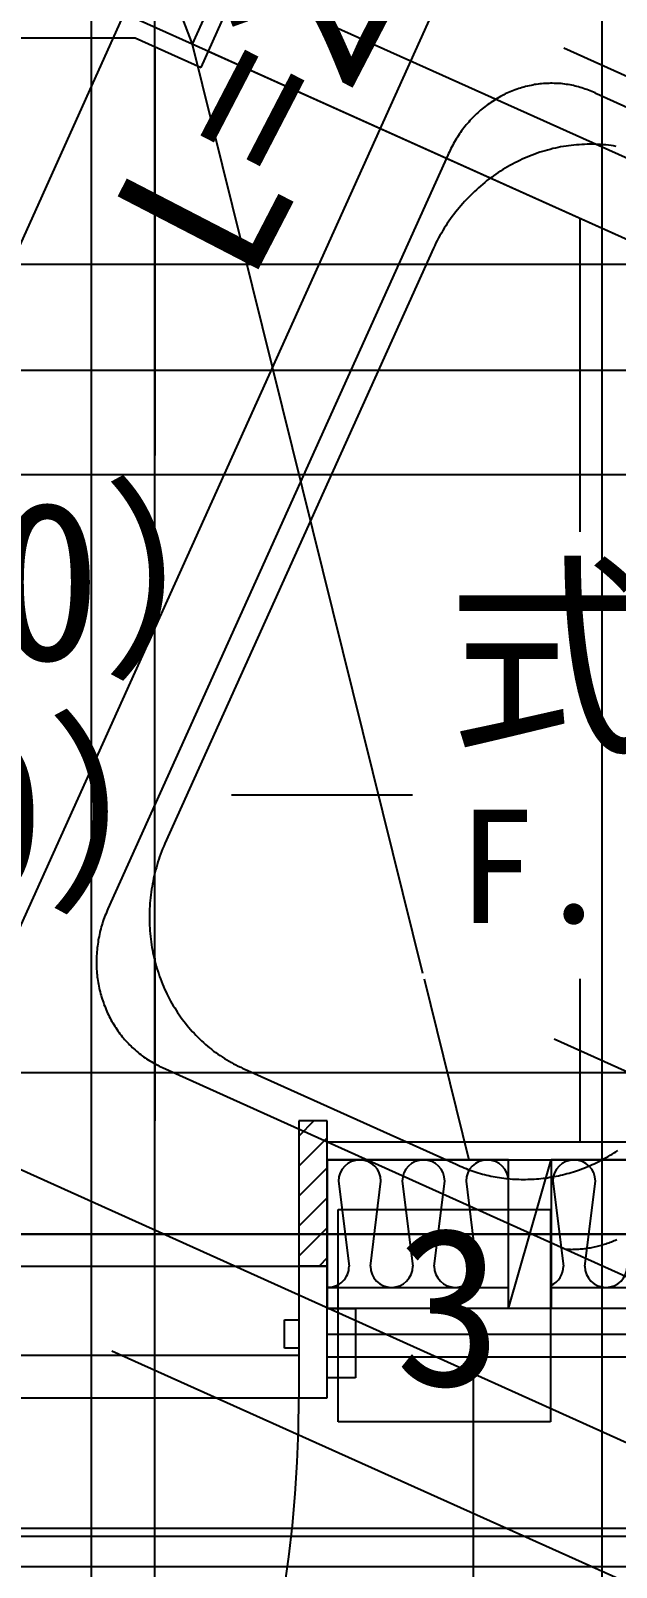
# Model space of a CAD drawing. Header units: metres. Extents: x 10861 to 26950, y 7268 to 22901.
# Drawn here: x 19232 to 19645, y 10590 to 11675 of the extents above; entities that cross this region are included whole.
import ezdxf

# ---------------------------------------------------------------- set-up
doc = ezdxf.new("R2010")
doc.units = ezdxf.units.M

msp = doc.modelspace()

# ---------------------------------------------------------------- linework, layer by layer
at = {"layer": 'COL_1F'}
for p, q in [((19292.7, 11804.4), (19345.4, 11665.6)), ((19388.5, 11761.3), (19345.4, 11665.6)), ((19345.4, 11665.6), (19249.6, 11708.7))]:
    msp.add_line(p, q, dxfattribs=at)
at = {"layer": 'GLID'}
for p, q in [((19274.3, 9325), (19274.3, 22205)), ((19274.3, 9325), (19274.3, 22205)), ((19274.3, 9325), (19274.3, 22205)), ((19319.1, 10010), (19319.1, 22205)), ((19319.1, 10010), (19319.1, 22205)), ((19319.1, 10010), (19319.1, 22205)), ((19634.7, 9325), (19634.7, 22205)), ((19634.7, 9325), (19634.7, 22205)), ((19634.7, 9325), (19634.7, 22205)), ((18814.3, 10613.2), (21206.1, 15928.4)), ((18814.3, 10613.2), (21206.1, 15928.4)), ((18814.3, 10613.2), (21206.1, 15928.4)), ((13514.7, 11510), (24358.1, 11510)), ((13514.7, 11510), (24358.1, 11510)), ((13514.7, 11510), (24358.1, 11510)), ((13514.7, 11361.6), (24358.1, 11361.6)), ((13514.7, 11361.6), (24358.1, 11361.6)), ((13514.7, 11361.6), (24358.1, 11361.6)), ((13514.7, 10939.3), (24358.1, 10939.3)), ((13514.7, 10939.3), (24358.1, 10939.3)), ((13514.7, 10939.3), (24358.1, 10939.3)), ((13514.7, 10825), (24358.1, 10825)), ((13514.7, 10825), (24358.1, 10825)), ((13514.7, 10825), (24358.1, 10825))]:
    msp.add_line(p, q, dxfattribs=at)
at = {"layer": 'WALL_BRACED_2F'}
for p, q in [((19448.4, 10692.5), (19448.4, 10842.5)), ((19448.4, 10842.5), (19598.4, 10842.5)), ((19598.4, 10842.5), (19598.4, 10692.5)), ((19598.4, 10692.5), (19448.4, 10692.5)), ((18364.3, 10617.5), (19274.3, 10617.5)), ((19274.3, 10617.5), (19772.5, 10617.5)), ((19274.3, 10617.5), (19772.5, 10617.5))]:
    msp.add_line(p, q, dxfattribs=at)
at = {"layer": 'WALL_NORMAL_1F'}
for p, q in [((19351.7, 11649.1), (19378.3, 11708.3)), ((17881.2, 11670), (19305.1, 11670)), ((19305.1, 11670), (19351.7, 11649.1)), ((19865.4, 10890), (19440.7, 10890)), ((19440.7, 10877.5), (19440.7, 10772.5)), ((19440.7, 10877.5), (19855, 10877.5)), ((19568.7, 10772.5), (19568.7, 10877.5)), ((19568.7, 10877.5), (19598.7, 10877.5)), ((19568.7, 10772.5), (19598.7, 10877.5)), ((19598.7, 10877.5), (19598.7, 10772.5)), ((19855, 10772.5), (19440.7, 10772.5)), ((19598.7, 10772.5), (19568.7, 10772.5)), ((19440.7, 10754.5), (19953, 10754.5)), ((19440.7, 10738.5), (19963.4, 10738.5)), ((19716.5, 10611.5), (18418.4, 10611.5))]:
    msp.add_line(p, q, dxfattribs=at)
at = {"layer": 'WALL_NORMAL_2F'}
msp.add_line((19730.4, 10590), (18405, 10590), dxfattribs=at)
at = {"layer": 'カタログ部品(厨房設備)_2F'}
for p, q in [((20084.4, 12951), (19159.6, 10899.9)), ((19573.5, 11633.3), (19572.3, 11632.8)), ((19574.7, 11633.7), (19573.5, 11633.3)), ((19575.9, 11634.1), (19574.7, 11633.7)), ((19577.2, 11634.5), (19575.9, 11634.1)), ((19578.4, 11634.9), (19577.2, 11634.5)), ((19579.6, 11635.2), (19578.4, 11634.9)), ((19580.8, 11635.5), (19579.6, 11635.2)), ((19582.1, 11635.9), (19580.8, 11635.5)), ((19583.3, 11636.1), (19582.1, 11635.9)), ((19584.6, 11636.4), (19583.3, 11636.1)), ((19585.8, 11636.6), (19584.6, 11636.4)), ((19587.1, 11636.9), (19585.8, 11636.6)), ((19588.3, 11637.1), (19587.1, 11636.9)), ((19589.6, 11637.2), (19588.3, 11637.1)), ((19590.8, 11637.4), (19589.6, 11637.2)), ((19592.1, 11637.5), (19590.8, 11637.4)), ((19593.3, 11637.6), (19592.1, 11637.5)), ((19594.6, 11637.7), (19593.3, 11637.6)), ((19595.9, 11637.8), (19594.6, 11637.7)), ((19597.1, 11637.8), (19595.9, 11637.8)), ((19598.4, 11637.9), (19597.1, 11637.8)), ((19599.6, 11637.9), (19598.4, 11637.9)), ((19600.9, 11637.8), (19599.6, 11637.9)), ((19602.1, 11637.8), (19600.9, 11637.8)), ((19603.4, 11637.7), (19602.1, 11637.8)), ((19604.6, 11637.7), (19603.4, 11637.7)), ((19605.9, 11637.6), (19604.6, 11637.7)), ((19607.1, 11637.4), (19605.9, 11637.6)), ((19608.4, 11637.3), (19607.1, 11637.4)), ((19609.6, 11637.1), (19608.4, 11637.3)), ((19610.8, 11636.9), (19609.6, 11637.1)), ((19612.1, 11636.7), (19610.8, 11636.9)), ((19613.3, 11636.5), (19612.1, 11636.7)), ((19614.5, 11636.2), (19613.3, 11636.5)), ((19615.7, 11635.9), (19614.5, 11636.2)), ((19616.9, 11635.6), (19615.7, 11635.9)), ((19618.1, 11635.3), (19616.9, 11635.6)), ((19619.3, 11635), (19618.1, 11635.3)), ((19620.5, 11634.6), (19619.3, 11635)), ((19621.7, 11634.2), (19620.5, 11634.6)), ((19622.9, 11633.8), (19621.7, 11634.2)), ((19624, 11633.4), (19622.9, 11633.8)), ((19625.2, 11632.9), (19624, 11633.4)), ((19554.2, 11622.9), (19553.1, 11622.1)), ((19555.2, 11623.7), (19554.2, 11622.9)), ((19556.3, 11624.4), (19555.2, 11623.7)), ((19557.4, 11625.1), (19556.3, 11624.4)), ((19558.5, 11625.8), (19557.4, 11625.1)), ((19559.6, 11626.5), (19558.5, 11625.8)), ((19560.7, 11627.2), (19559.6, 11626.5)), ((19561.8, 11627.9), (19560.7, 11627.2)), ((19563, 11628.5), (19561.8, 11627.9)), ((19564.1, 11629.1), (19563, 11628.5)), ((19565.3, 11629.7), (19564.1, 11629.1)), ((19566.4, 11630.3), (19565.3, 11629.7)), ((19567.6, 11630.8), (19566.4, 11630.3)), ((19568.8, 11631.3), (19567.6, 11630.8)), ((19569.9, 11631.9), (19568.8, 11631.3)), ((19571.1, 11632.3), (19569.9, 11631.9)), ((19572.3, 11632.8), (19571.1, 11632.3)), ((19626.3, 11632.5), (19625.2, 11632.9)), ((19627.5, 11632), (19626.3, 11632.5)), ((19628.6, 11631.5), (19627.5, 11632)), ((19629.8, 11631), (19628.6, 11631.5)), ((19630.9, 11630.4), (19629.8, 11631)), ((19970.4, 11477.3), (19630.9, 11630.4)), ((19541.5, 11611.5), (19540.6, 11610.5)), ((19542.4, 11612.5), (19541.5, 11611.5)), ((19543.3, 11613.4), (19542.4, 11612.5)), ((19544.2, 11614.4), (19543.3, 11613.4)), ((19545.1, 11615.3), (19544.2, 11614.4)), ((19546.1, 11616.2), (19545.1, 11615.3)), ((19547.1, 11617.1), (19546.1, 11616.2)), ((19548, 11618), (19547.1, 11617.1)), ((19549, 11618.9), (19548, 11618)), ((19550, 11619.7), (19549, 11618.9)), ((19551, 11620.5), (19550, 11619.7)), ((19552.1, 11621.3), (19551, 11620.5)), ((19553.1, 11622.1), (19552.1, 11621.3)), ((19533.4, 11601), (19532.6, 11599.9)), ((19534.1, 11602.1), (19533.4, 11601)), ((19534.9, 11603.2), (19534.1, 11602.1)), ((19535.6, 11604.3), (19534.9, 11603.2)), ((19536.4, 11605.4), (19535.6, 11604.3)), ((19537.2, 11606.4), (19536.4, 11605.4)), ((19538, 11607.5), (19537.2, 11606.4)), ((19538.9, 11608.5), (19538, 11607.5)), ((19539.7, 11609.5), (19538.9, 11608.5)), ((19540.6, 11610.5), (19539.7, 11609.5)), ((19527.5, 11590.6), (19527, 11589.4)), ((19528.1, 11591.8), (19527.5, 11590.6)), ((19528.7, 11593), (19528.1, 11591.8)), ((19529.3, 11594.2), (19528.7, 11593)), ((19529.9, 11595.3), (19529.3, 11594.2)), ((19530.6, 11596.5), (19529.9, 11595.3)), ((19531.3, 11597.7), (19530.6, 11596.5)), ((19531.9, 11598.8), (19531.3, 11597.7)), ((19532.6, 11599.9), (19531.9, 11598.8)), ((19594.5, 11590.2), (19592.6, 11589.6)), ((19596.3, 11590.7), (19594.5, 11590.2)), ((19598.1, 11591.2), (19596.3, 11590.7)), ((19600, 11591.7), (19598.1, 11591.2)), ((19601.8, 11592.1), (19600, 11591.7)), ((19603.7, 11592.5), (19601.8, 11592.1)), ((19605.5, 11592.9), (19603.7, 11592.5)), ((19607.4, 11593.2), (19605.5, 11592.9)), ((19609.3, 11593.5), (19607.4, 11593.2)), ((19611.1, 11593.8), (19609.3, 11593.5)), ((19613, 11594), (19611.1, 11593.8)), ((19614.9, 11594.2), (19613, 11594)), ((19616.8, 11594.4), (19614.9, 11594.2)), ((19618.6, 11594.5), (19616.8, 11594.4)), ((19620.5, 11594.7), (19618.6, 11594.5)), ((19622.4, 11594.7), (19620.5, 11594.7)), ((19624.3, 11594.8), (19622.4, 11594.7)), ((19626.1, 11594.8), (19624.3, 11594.8)), ((19628, 11594.8), (19626.1, 11594.8)), ((19629.9, 11594.8), (19628, 11594.8)), ((19631.8, 11594.7), (19629.9, 11594.8)), ((19633.6, 11594.6), (19631.8, 11594.7)), ((19635.5, 11594.5), (19633.6, 11594.6)), ((19637.3, 11594.3), (19635.5, 11594.5)), ((19639.2, 11594.1), (19637.3, 11594.3)), ((19641.1, 11593.9), (19639.2, 11594.1)), ((19642.9, 11593.6), (19641.1, 11593.9)), ((19644.7, 11593.3), (19642.9, 11593.6)), ((19525.9, 11587), (19286, 11054.9)), ((19526.4, 11588.2), (19525.9, 11587)), ((19527, 11589.4), (19526.4, 11588.2)), ((19569.7, 11579.8), (19568, 11578.9)), ((19571.4, 11580.7), (19569.7, 11579.8)), ((19573.1, 11581.6), (19571.4, 11580.7)), ((19574.8, 11582.5), (19573.1, 11581.6)), ((19576.6, 11583.4), (19574.8, 11582.5)), ((19578.3, 11584.2), (19576.6, 11583.4)), ((19580.1, 11585), (19578.3, 11584.2)), ((19581.8, 11585.7), (19580.1, 11585)), ((19583.6, 11586.5), (19581.8, 11585.7)), ((19585.4, 11587.1), (19583.6, 11586.5)), ((19587.2, 11587.8), (19585.4, 11587.1)), ((19589, 11588.5), (19587.2, 11587.8)), ((19590.8, 11589.1), (19589, 11588.5)), ((19592.6, 11589.6), (19590.8, 11589.1)), ((19553.5, 11569.1), (19552, 11567.8)), ((19555.1, 11570.3), (19553.5, 11569.1)), ((19556.6, 11571.4), (19555.1, 11570.3)), ((19558.2, 11572.6), (19556.6, 11571.4)), ((19559.8, 11573.7), (19558.2, 11572.6)), ((19561.4, 11574.8), (19559.8, 11573.7)), ((19563, 11575.8), (19561.4, 11574.8)), ((19564.7, 11576.9), (19563, 11575.8)), ((19566.3, 11577.9), (19564.7, 11576.9)), ((19568, 11578.9), (19566.3, 11577.9)), ((19540.4, 11557.3), (19539, 11555.8)), ((19541.8, 11558.7), (19540.4, 11557.3)), ((19543.2, 11560), (19541.8, 11558.7)), ((19544.6, 11561.4), (19543.2, 11560)), ((19546, 11562.7), (19544.6, 11561.4)), ((19547.5, 11564.1), (19546, 11562.7)), ((19549, 11565.3), (19547.5, 11564.1)), ((19550.5, 11566.6), (19549, 11565.3)), ((19552, 11567.8), (19550.5, 11566.6)), ((19531.3, 11546.8), (19530.1, 11545.3)), ((19532.6, 11548.4), (19531.3, 11546.8)), ((19533.8, 11549.9), (19532.6, 11548.4)), ((19535.1, 11551.4), (19533.8, 11549.9)), ((19536.4, 11552.9), (19535.1, 11551.4)), ((19537.7, 11554.4), (19536.4, 11552.9)), ((19539, 11555.8), (19537.7, 11554.4)), ((19523.4, 11535.5), (19522.3, 11533.8)), ((19524.4, 11537.2), (19523.4, 11535.5)), ((19525.5, 11538.8), (19524.4, 11537.2)), ((19526.6, 11540.5), (19525.5, 11538.8)), ((19527.8, 11542.1), (19526.6, 11540.5)), ((19528.9, 11543.7), (19527.8, 11542.1)), ((19530.1, 11545.3), (19528.9, 11543.7)), ((19517.5, 11525.1), (19516.7, 11523.3)), ((19518.4, 11526.9), (19517.5, 11525.1)), ((19519.4, 11528.6), (19518.4, 11526.9)), ((19520.3, 11530.4), (19519.4, 11528.6)), ((19521.3, 11532.1), (19520.3, 11530.4)), ((19522.3, 11533.8), (19521.3, 11532.1)), ((19515.8, 11521.5), (19326.1, 11100.9)), ((19516.7, 11523.3), (19515.8, 11521.5)), ((19322.5, 11091.6), (19321.9, 11089.8)), ((19323.2, 11093.5), (19322.5, 11091.6)), ((19323.9, 11095.4), (19323.2, 11093.5)), ((19324.6, 11097.2), (19323.9, 11095.4)), ((19325.4, 11099.1), (19324.6, 11097.2)), ((19326.1, 11100.9), (19325.4, 11099.1)), ((19319.1, 11080.2), (19318.7, 11078.3)), ((19319.6, 11082.1), (19319.1, 11080.2)), ((19320.2, 11084.1), (19319.6, 11082.1)), ((19320.7, 11086), (19320.2, 11084.1)), ((19321.3, 11087.9), (19320.7, 11086)), ((19321.9, 11089.8), (19321.3, 11087.9)), ((19317.1, 11070.5), (19316.8, 11068.6)), ((19317.5, 11072.5), (19317.1, 11070.5)), ((19317.8, 11074.4), (19317.5, 11072.5)), ((19318.2, 11076.4), (19317.8, 11074.4)), ((19318.7, 11078.3), (19318.2, 11076.4)), ((19315.6, 11058.8), (19315.5, 11056.8)), ((19315.8, 11060.8), (19315.6, 11058.8)), ((19316, 11062.7), (19315.8, 11060.8)), ((19316.2, 11064.7), (19316, 11062.7)), ((19316.5, 11066.6), (19316.2, 11064.7)), ((19316.8, 11068.6), (19316.5, 11066.6)), ((19282.9, 11047.2), (19282.5, 11045.9)), ((19283.4, 11048.5), (19282.9, 11047.2)), ((19283.9, 11049.8), (19283.4, 11048.5)), ((19284.4, 11051.1), (19283.9, 11049.8)), ((19284.9, 11052.3), (19284.4, 11051.1)), ((19285.4, 11053.6), (19284.9, 11052.3)), ((19286, 11054.9), (19285.4, 11053.6)), ((19315.4, 11054.9), (19315.3, 11052.9)), ((19315.3, 11052.9), (19315.3, 11050.9)), ((19315.3, 11050.9), (19315.3, 11049)), ((19315.3, 11049), (19315.3, 11047)), ((19315.5, 11056.8), (19315.4, 11054.9)), ((19280, 11036.6), (19279.7, 11035.3)), ((19280.3, 11038), (19280, 11036.6)), ((19280.6, 11039.3), (19280.3, 11038)), ((19280.9, 11040.6), (19280.6, 11039.3)), ((19281.3, 11042), (19280.9, 11040.6)), ((19281.7, 11043.3), (19281.3, 11042)), ((19282.1, 11044.6), (19281.7, 11043.3)), ((19282.5, 11045.9), (19282.1, 11044.6)), ((19315.3, 11047), (19315.3, 11045.1)), ((19315.3, 11045.1), (19315.4, 11043.1)), ((19315.4, 11043.1), (19315.5, 11041.1)), ((19315.5, 11041.1), (19315.6, 11039.2)), ((19315.6, 11039.2), (19315.8, 11037.3)), ((19315.8, 11037.3), (19316, 11035.3)), ((19278.3, 11025.8), (19278.2, 11024.4)), ((19278.4, 11027.2), (19278.3, 11025.8)), ((19278.6, 11028.5), (19278.4, 11027.2)), ((19278.8, 11029.9), (19278.6, 11028.5)), ((19279, 11031.2), (19278.8, 11029.9)), ((19279.2, 11032.6), (19279, 11031.2)), ((19279.4, 11033.9), (19279.2, 11032.6)), ((19279.7, 11035.3), (19279.4, 11033.9)), ((19316, 11035.3), (19316.2, 11033.4)), ((19316.2, 11033.4), (19316.4, 11031.4)), ((19316.4, 11031.4), (19316.7, 11029.5)), ((19316.7, 11029.5), (19317, 11027.6)), ((19317, 11027.6), (19317.4, 11025.7)), ((19317.4, 11025.7), (19317.7, 11023.8)), ((19278, 11021.7), (19277.9, 11020.4)), ((19277.9, 11020.4), (19277.9, 11019)), ((19277.9, 11019), (19277.9, 11017.6)), ((19277.9, 11017.6), (19277.9, 11016.3)), ((19277.9, 11016.3), (19277.9, 11014.9)), ((19277.9, 11014.9), (19278, 11013.6)), ((19278.1, 11023.1), (19278, 11021.7)), ((19278.2, 11024.4), (19278.1, 11023.1)), ((19317.7, 11023.8), (19318.1, 11021.9)), ((19318.1, 11021.9), (19318.6, 11020)), ((19318.6, 11020), (19319, 11018.1)), ((19319, 11018.1), (19319.5, 11016.3)), ((19319.5, 11016.3), (19320, 11014.4)), ((19278, 11013.6), (19278, 11012.2)), ((19278, 11012.2), (19278.1, 11010.9)), ((19278.1, 11010.9), (19278.2, 11009.5)), ((19278.2, 11009.5), (19278.4, 11008.2)), ((19278.4, 11008.2), (19278.5, 11006.8)), ((19278.5, 11006.8), (19278.7, 11005.5)), ((19278.7, 11005.5), (19278.9, 11004.1)), ((19278.9, 11004.1), (19279.1, 11002.8)), ((19320, 11014.4), (19320.6, 11012.6)), ((19320.6, 11012.6), (19321.2, 11010.7)), ((19321.2, 11010.7), (19321.8, 11008.9)), ((19321.8, 11008.9), (19322.4, 11007.1)), ((19322.4, 11007.1), (19323, 11005.3)), ((19323, 11005.3), (19323.7, 11003.5)), ((19279.1, 11002.8), (19279.3, 11001.5)), ((19279.3, 11001.5), (19279.6, 11000.2)), ((19279.6, 11000.2), (19279.9, 10998.9)), ((19279.9, 10998.9), (19280.1, 10997.5)), ((19280.1, 10997.5), (19280.5, 10996.2)), ((19280.5, 10996.2), (19280.8, 10994.9)), ((19280.8, 10994.9), (19281.1, 10993.7)), ((19281.1, 10993.7), (19281.5, 10992.4)), ((19323.7, 11003.5), (19324.4, 11001.7)), ((19324.4, 11001.7), (19325.2, 10999.9)), ((19325.2, 10999.9), (19326, 10998.2)), ((19326, 10998.2), (19326.8, 10996.5)), ((19326.8, 10996.5), (19327.6, 10994.8)), ((19327.6, 10994.8), (19328.4, 10993)), ((19328.4, 10993), (19329.3, 10991.4)), ((19281.5, 10992.4), (19281.9, 10991.1)), ((19281.9, 10991.1), (19282.3, 10989.8)), ((19282.3, 10989.8), (19282.8, 10988.6)), ((19282.8, 10988.6), (19283.2, 10987.3)), ((19283.2, 10987.3), (19283.7, 10986.1)), ((19283.7, 10986.1), (19284.2, 10984.8)), ((19284.2, 10984.8), (19284.7, 10983.6)), ((19284.7, 10983.6), (19285.2, 10982.4)), ((19285.2, 10982.4), (19285.8, 10981.2)), ((19329.3, 10991.4), (19330.2, 10989.7)), ((19330.2, 10989.7), (19331.2, 10988)), ((19331.2, 10988), (19332.1, 10986.4)), ((19332.1, 10986.4), (19333.1, 10984.8)), ((19333.1, 10984.8), (19334.1, 10983.2)), ((19334.1, 10983.2), (19335.1, 10981.6)), ((19285.8, 10981.2), (19286.3, 10980)), ((19286.3, 10980), (19286.9, 10978.8)), ((19286.9, 10978.8), (19287.5, 10977.7)), ((19287.5, 10977.7), (19288.1, 10976.5)), ((19288.1, 10976.5), (19288.8, 10975.3)), ((19288.8, 10975.3), (19289.4, 10974.2)), ((19289.4, 10974.2), (19290.1, 10973.1)), ((19290.1, 10973.1), (19290.8, 10972)), ((19290.8, 10972), (19291.5, 10970.9)), ((19335.1, 10981.6), (19336.2, 10980)), ((19336.2, 10980), (19337.3, 10978.5)), ((19337.3, 10978.5), (19338.4, 10977)), ((19338.4, 10977), (19339.5, 10975.5)), ((19339.5, 10975.5), (19340.7, 10974)), ((19340.7, 10974), (19341.8, 10972.5)), ((19341.8, 10972.5), (19343, 10971.1)), ((19291.5, 10970.9), (19292.2, 10969.8)), ((19292.2, 10969.8), (19293, 10968.7)), ((19293, 10968.7), (19293.8, 10967.6)), ((19293.8, 10967.6), (19294.5, 10966.6)), ((19294.5, 10966.6), (19295.3, 10965.6)), ((19295.3, 10965.6), (19296.1, 10964.5)), ((19296.1, 10964.5), (19297, 10963.5)), ((19297, 10963.5), (19297.8, 10962.6)), ((19297.8, 10962.6), (19298.7, 10961.6)), ((19298.7, 10961.6), (19299.5, 10960.6)), ((19299.5, 10960.6), (19300.4, 10959.7)), ((19343, 10971.1), (19344.3, 10969.7)), ((19344.3, 10969.7), (19345.5, 10968.3)), ((19345.5, 10968.3), (19346.8, 10966.9)), ((19346.8, 10966.9), (19348.1, 10965.5)), ((19348.1, 10965.5), (19349.4, 10964.2)), ((19349.4, 10964.2), (19350.7, 10962.9)), ((19350.7, 10962.9), (19352.1, 10961.6)), ((19352.1, 10961.6), (19353.5, 10960.4)), ((19353.5, 10960.4), (19354.9, 10959.1)), ((19300.4, 10959.7), (19301.3, 10958.7)), ((19301.3, 10958.7), (19302.3, 10957.8)), ((19302.3, 10957.8), (19303.2, 10956.9)), ((19303.2, 10956.9), (19304.1, 10956.1)), ((19304.1, 10956.1), (19305.1, 10955.2)), ((19305.1, 10955.2), (19306.1, 10954.4)), ((19306.1, 10954.4), (19307.1, 10953.5)), ((19307.1, 10953.5), (19308.1, 10952.7)), ((19308.1, 10952.7), (19309.1, 10951.9)), ((19309.1, 10951.9), (19310.1, 10951.1)), ((19310.1, 10951.1), (19311.2, 10950.4)), ((19311.2, 10950.4), (19312.2, 10949.6)), ((19312.2, 10949.6), (19313.3, 10948.9)), ((19354.9, 10959.1), (19356.3, 10957.9)), ((19356.3, 10957.9), (19357.7, 10956.7)), ((19357.7, 10956.7), (19359.2, 10955.6)), ((19359.2, 10955.6), (19360.6, 10954.4)), ((19360.6, 10954.4), (19362.1, 10953.3)), ((19362.1, 10953.3), (19363.6, 10952.2)), ((19363.6, 10952.2), (19365.2, 10951.2)), ((19365.2, 10951.2), (19366.7, 10950.2)), ((19366.7, 10950.2), (19368.3, 10949.2)), ((19313.3, 10948.9), (19314.4, 10948.2)), ((19314.4, 10948.2), (19315.5, 10947.5)), ((19315.5, 10947.5), (19316.6, 10946.9)), ((19316.6, 10946.9), (19317.7, 10946.2)), ((19317.7, 10946.2), (19318.8, 10945.6)), ((19318.8, 10945.6), (19319.9, 10945)), ((19319.9, 10945), (19321.1, 10944.4)), ((19321.1, 10944.4), (19322.2, 10943.8)), ((19322.2, 10943.8), (19323.4, 10943.3)), ((19323.4, 10943.3), (19324.5, 10942.8)), ((19324.5, 10942.8), (19658, 10792.4)), ((19368.3, 10949.2), (19369.9, 10948.2)), ((19369.9, 10948.2), (19371.5, 10947.2)), ((19371.5, 10947.2), (19373.1, 10946.3)), ((19373.1, 10946.3), (19374.7, 10945.4)), ((19374.7, 10945.4), (19376.3, 10944.6)), ((19376.3, 10944.6), (19378, 10943.7)), ((19378, 10943.7), (19379.7, 10942.9)), ((19379.7, 10942.9), (19381.3, 10942.1)), ((19381.3, 10942.1), (19383, 10941.4)), ((19383, 10941.4), (19384.7, 10940.7)), ((19384.7, 10940.7), (19531.7, 10874.4)), ((19159.6, 10899.9), (19752.2, 10632.7)), ((19531.7, 10874.4), (19533.1, 10873.8)), ((19533.1, 10873.8), (19534.5, 10873.1)), ((19624.8, 10872.9), (19626.3, 10873.5)), ((19626.3, 10873.5), (19627.7, 10874.2)), ((19627.7, 10874.2), (19629.2, 10874.8)), ((19629.2, 10874.8), (19630.6, 10875.5)), ((19630.6, 10875.5), (19632, 10876.2)), ((19632, 10876.2), (19633.5, 10876.9)), ((19633.5, 10876.9), (19634.9, 10877.7)), ((19634.9, 10877.7), (19636.3, 10878.4)), ((19636.3, 10878.4), (19637.7, 10879.2)), ((19637.7, 10879.2), (19639.1, 10880)), ((19639.1, 10880), (19640.5, 10880.8)), ((19640.5, 10880.8), (19641.8, 10881.6)), ((19641.8, 10881.6), (19643.2, 10882.4)), ((19643.2, 10882.4), (19644.5, 10883.3)), ((19644.5, 10883.3), (19645.9, 10884.2)), ((19534.5, 10873.1), (19535.9, 10872.5)), ((19535.9, 10872.5), (19537.3, 10871.9)), ((19537.3, 10871.9), (19538.7, 10871.4)), ((19538.7, 10871.4), (19540.1, 10870.8)), ((19540.1, 10870.8), (19541.6, 10870.3)), ((19541.6, 10870.3), (19543, 10869.8)), ((19543, 10869.8), (19544.5, 10869.3)), ((19544.5, 10869.3), (19545.9, 10868.8)), ((19545.9, 10868.8), (19547.4, 10868.4)), ((19547.4, 10868.4), (19548.9, 10868)), ((19548.9, 10868), (19550.3, 10867.5)), ((19550.3, 10867.5), (19551.8, 10867.2)), ((19551.8, 10867.2), (19553.3, 10866.8)), ((19553.3, 10866.8), (19554.8, 10866.4)), ((19554.8, 10866.4), (19556.3, 10866.1)), ((19556.3, 10866.1), (19557.8, 10865.8)), ((19557.8, 10865.8), (19559.3, 10865.5)), ((19559.3, 10865.5), (19560.8, 10865.3)), ((19560.8, 10865.3), (19562.3, 10865)), ((19562.3, 10865), (19563.8, 10864.8)), ((19563.8, 10864.8), (19565.4, 10864.6)), ((19565.4, 10864.6), (19566.9, 10864.4)), ((19566.9, 10864.4), (19568.4, 10864.3)), ((19568.4, 10864.3), (19569.9, 10864.1)), ((19569.9, 10864.1), (19571.5, 10864)), ((19571.5, 10864), (19573, 10863.9)), ((19573, 10863.9), (19574.6, 10863.8)), ((19574.6, 10863.8), (19576.1, 10863.8)), ((19576.1, 10863.8), (19577.6, 10863.7)), ((19577.6, 10863.7), (19579.2, 10863.7)), ((19579.2, 10863.7), (19580.7, 10863.7)), ((19580.7, 10863.7), (19582.3, 10863.8)), ((19582.3, 10863.8), (19583.8, 10863.8)), ((19583.8, 10863.8), (19585.4, 10863.9)), ((19585.4, 10863.9), (19586.9, 10864)), ((19586.9, 10864), (19588.5, 10864.1)), ((19588.5, 10864.1), (19590, 10864.2)), ((19590, 10864.2), (19591.5, 10864.4)), ((19591.5, 10864.4), (19593.1, 10864.5)), ((19593.1, 10864.5), (19594.6, 10864.7)), ((19594.6, 10864.7), (19596.2, 10864.9)), ((19596.2, 10864.9), (19597.7, 10865.2)), ((19597.7, 10865.2), (19599.3, 10865.4)), ((19599.3, 10865.4), (19600.8, 10865.7)), ((19600.8, 10865.7), (19602.3, 10866)), ((19602.3, 10866), (19603.9, 10866.3)), ((19603.9, 10866.3), (19605.4, 10866.7)), ((19605.4, 10866.7), (19606.9, 10867)), ((19606.9, 10867), (19608.4, 10867.4)), ((19608.4, 10867.4), (19609.9, 10867.8)), ((19609.9, 10867.8), (19611.4, 10868.2)), ((19611.4, 10868.2), (19613, 10868.7)), ((19613, 10868.7), (19614.5, 10869.1)), ((19614.5, 10869.1), (19616, 10869.6)), ((19616, 10869.6), (19617.5, 10870.1)), ((19617.5, 10870.1), (19618.9, 10870.6)), ((19618.9, 10870.6), (19620.4, 10871.2)), ((19620.4, 10871.2), (19621.9, 10871.7)), ((19621.9, 10871.7), (19623.4, 10872.3)), ((19623.4, 10872.3), (19624.8, 10872.9)), ((19639.4, 10819), (19640.4, 10819.3)), ((19640.4, 10819.3), (19641.3, 10819.7)), ((19641.3, 10819.7), (19642.3, 10820.1)), ((19642.3, 10820.1), (19643.3, 10820.5)), ((19643.3, 10820.5), (19644.2, 10820.9)), ((19644.2, 10820.9), (19645.2, 10821.4)), ((19609.3, 10814.5), (19610.3, 10814.4)), ((19610.3, 10814.4), (19611.3, 10814.4)), ((19611.3, 10814.4), (19612.3, 10814.4)), ((19612.3, 10814.4), (19613.4, 10814.3)), ((19613.4, 10814.3), (19614.4, 10814.4)), ((19614.4, 10814.4), (19615.4, 10814.4)), ((19615.4, 10814.4), (19616.4, 10814.4)), ((19616.4, 10814.4), (19617.4, 10814.4)), ((19617.4, 10814.4), (19618.4, 10814.5)), ((19618.4, 10814.5), (19619.4, 10814.6)), ((19619.4, 10814.6), (19620.5, 10814.7)), ((19620.5, 10814.7), (19621.5, 10814.8)), ((19621.5, 10814.8), (19622.5, 10814.9)), ((19622.5, 10814.9), (19623.5, 10815)), ((19623.5, 10815), (19624.5, 10815.2)), ((19624.5, 10815.2), (19625.5, 10815.3)), ((19625.5, 10815.3), (19626.5, 10815.5)), ((19626.5, 10815.5), (19627.5, 10815.7)), ((19627.5, 10815.7), (19628.5, 10815.9)), ((19628.5, 10815.9), (19629.5, 10816.1)), ((19629.5, 10816.1), (19630.5, 10816.3)), ((19630.5, 10816.3), (19631.5, 10816.6)), ((19631.5, 10816.6), (19632.5, 10816.8)), ((19632.5, 10816.8), (19633.5, 10817.1)), ((19633.5, 10817.1), (19634.5, 10817.4)), ((19634.5, 10817.4), (19635.5, 10817.7)), ((19635.5, 10817.7), (19636.5, 10818)), ((19636.5, 10818), (19637.5, 10818.3)), ((19637.5, 10818.3), (19638.4, 10818.6)), ((19638.4, 10818.6), (19639.4, 10819))]:
    msp.add_line(p, q, dxfattribs=at)
at = {"layer": 'カマチ_1F'}
for p, q in [((19356.8, 11660.5), (20068.1, 11340.4)), ((20111.2, 11436.1), (19607.8, 11662.6))]:
    msp.add_line(p, q, dxfattribs=at)
at = {"layer": 'データ 001_1F'}
for p, q in [((19025.7, 11083.1), (21884.1, 17435.1)), ((18912.8, 11917.8), (20572.8, 11170.8)), ((19319.1, 11662.4), (19319.1, 11912.4)), ((19319.1, 11662.4), (19319.1, 11662.4)), ((19600.9, 10962.9), (20500.2, 10558.3)), ((26162.5, 10825), (11375, 10825))]:
    msp.add_line(p, q, dxfattribs=at)
at = {"layer": 'データ 001_2F'}
msp.add_line((19288.7, 10742.7), (20588.5, 10157.8), dxfattribs=at)
at = {"layer": 'ポーチ_1F'}
msp.add_line((19544.1, 10392.5), (19544.1, 10738.5), dxfattribs=at)
at = {"layer": '床仕上_1F'}
for p, q in [((19319.1, 11663.7), (19319.1, 11375)), ((19619.1, 11542.4), (19619.1, 11321)), ((19857.8, 11435), (19128.2, 11435)), ((19500.9, 11135), (19373.2, 11135)), ((19319.1, 11020), (19319.1, 10905)), ((19619.1, 11005.3), (19619.1, 10890))]:
    msp.add_line(p, q, dxfattribs=at)
at = {"layer": '建具(金属戸)_1F'}
for p, q in [((19420.7, 10905), (19420.7, 10802.5)), ((19440.7, 10905), (19420.7, 10905)), ((19431.4, 10905), (19420.7, 10894.3)), ((19440.7, 10802.5), (19440.7, 10905)), ((19440.7, 10893.1), (19420.7, 10873.1)), ((19440.7, 10871.9), (19420.7, 10851.9)), ((19440.7, 10850.7), (19420.7, 10830.7)), ((19440.7, 10829.5), (19420.7, 10809.5)), ((18538.7, 10802.5), (19420.7, 10802.5)), ((19440.7, 10802.5), (19420.7, 10802.5)), ((19420.7, 10802.5), (19420.7, 10709.5)), ((19420.7, 10802.5), (19440.7, 10802.5)), ((19440.7, 10808.3), (19435, 10802.5)), ((19440.7, 10709.5), (19440.7, 10802.5)), ((19440.7, 10723.5), (19440.7, 10772.5)), ((19440.7, 10772.5), (19460.7, 10772.5)), ((19460.7, 10772.5), (19460.7, 10723.5)), ((19410.7, 10764.5), (19420.7, 10764.5)), ((19410.7, 10744.5), (19410.7, 10764.5)), ((19420.7, 10764.5), (19420.7, 10744.5)), ((19420.7, 10744.5), (19410.7, 10744.5)), ((18538.7, 10739.5), (19420.7, 10739.5)), ((19460.7, 10723.5), (19440.7, 10723.5)), ((18538.7, 10709.5), (19420.7, 10709.5)), ((19420.7, 10709.5), (19440.7, 10709.5))]:
    msp.add_line(p, q, dxfattribs=at)
msp.add_arc((18538.7, 10709.5), 882, -90, 0, dxfattribs=at)
at = {"layer": '断熱材_1F'}
for p, q in [((19568.7, 10877.5), (19440.7, 10877.5)), ((19440.7, 10877.5), (19440.7, 10787.5)), ((19568.7, 10787.5), (19568.7, 10877.5)), ((19855, 10877.5), (19598.7, 10877.5)), ((19598.7, 10877.5), (19598.7, 10787.5)), ((19448.7, 10862.5), (19456.2, 10802.5)), ((19471.2, 10802.5), (19478.7, 10862.5)), ((19493.7, 10862.5), (19501.2, 10802.5)), ((19516.2, 10802.5), (19523.7, 10862.5)), ((19538.7, 10862.5), (19546.2, 10802.5)), ((19600, 10862.5), (19607.5, 10802.5)), ((19622.5, 10802.5), (19630, 10862.5)), ((19440.7, 10787.5), (19568.7, 10787.5)), ((19598.7, 10787.5), (19855, 10787.5))]:
    msp.add_line(p, q, dxfattribs=at)
for centre, start, end in [((19463.7, 10862.5), 0, 180), ((19508.7, 10862.5), 0, 180), ((19553.7, 10862.5), 0, 180), ((19615, 10862.5), 0, 180), ((19441.2, 10802.5), -91.9102, 0), ((19486.2, 10802.5), 180, 0), ((19531.2, 10802.5), 180, 0), ((19592.5, 10802.5), -65.1756, 0), ((19637.5, 10802.5), 180, 0)]:
    msp.add_arc(centre, 15, start, end, dxfattribs=at)
at = {"layer": '水平面_1F'}
for p, q in [((19345.4, 11665.6), (19508.1, 11009.3)), ((20079.5, 11335.2), (19345.4, 11665.6)), ((19509.1, 11005.3), (19540.7, 10877.5)), ((19540.7, 10877.5), (19873.5, 10877.5))]:
    msp.add_line(p, q, dxfattribs=at)

# ---------------------------------------------------------------- texts
at = {"layer": 'WALL_BRACED_2F'}
msp.add_text('3', height=112, dxfattribs=at).set_placement((19488.4, 10718))
at = {"layer": 'データ 001_1F'}
for s, height, p in [('式台', 112, (19525.9, 11176.5)), ('F.L-200', 80, (19533.1, 11044.9))]:
    msp.add_text(s, height=height, dxfattribs=at).set_placement(p)
at = {"layer": 'データ 001_2F'}
msp.add_text('L=2250', height=112, rotation=62.5993, dxfattribs=at).set_placement((19385.3, 11493.1))
at = {"layer": '部屋_1F'}
for s, p in [('（CH 2,900）', (18526.2, 11230.5)), ('（FL -400）', (18562.6, 11065.5))]:
    msp.add_text(s, height=112, dxfattribs=at).set_placement(p)

doc.saveas('drawing.dxf')
